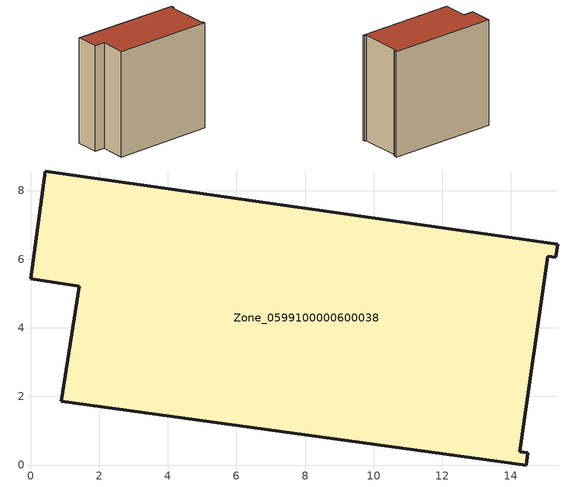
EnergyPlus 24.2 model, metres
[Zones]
Zone_0599100000600038
 floor ground (C_G): 1.41,5.21 0,5.43 0.42,8.57 15.37,6.44 15.31,6.05 15.07,6.08 14.26,0.39 14.49,0.36 14.44,0 0.9,1.86 z0
 wall outside (C_F): 14.26,0.39 15.07,6.08 15.31,6.05 15.37,6.44 0.42,8.57 0,5.43 1.41,5.21 0.9,1.86 14.44,0 14.49,0.36 14.26,0.39 z0:14.51
 roof outside (C_R): 15.37,6.44 0.42,8.57 0,5.43 1.41,5.21 0.9,1.86 14.44,0 14.49,0.36 14.26,0.39 15.07,6.08 15.31,6.05 z14.51
[BUILDING]
Pand.0599100000600038: North Axis=0; Terrain=City; Loads Convergence Tolerance Value=0.04; Temperature Convergence Tolerance Value=0.4; Solar Distribution=FullExterior; Maximum Number of Warmup Days=25; Minimum Number of Warmup Days=1
[Site:Location]
Rotterdam.The.Hague.AP_ZH_NLD Design_Conditions: Latitude=51.96; Longitude=4.45; Time Zone=1; Elevation=-4.5
[SITE:GROUNDTEMPERATURE:BUILDINGSURFACE]
18, 18, 18, 18, 18, 18, 18, 18, 18, 18, 18, 18
[MATERIAL] Thermal Absorptance=0.9; Solar Absorptance=0.7; Visible Absorptance=0.7
Name | Roughness | Thickness | Conductivity | Density | Specific Heat
G.TI.1946 | MediumSmooth | 0.15 | 1 | 540 | 1210
F.TI.1946 | Rough | 0.3 | 0.857143 | 1920 | 840
R.TI.1946 | MediumRough | 0.2 | 0.1 | 1500 | 1000
[CONSTRUCTION]
C_G: G.TI.1946
C_F: F.TI.1946
C_R: R.TI.1946
[ZONE]
Zone_0599100000600038: Type=1; Multiplier=1; Ceiling Height=Autocalculate; Volume=Autocalculate; Floor Area=autocalculate; Part of Total Floor Area=Yes
[ZONEINFILTRATION:DESIGNFLOWRATE]
Infil_Zone_0599100000600038: Zone or ZoneList or Space or SpaceList=Zone_0599100000600038; Schedule=AlwaysOn; Design Flow Rate Calculation Method=Flow/Area; Flow Rate per Floor Area=0.003; Constant Term Coefficient=1; Temperature Term Coefficient=0; Velocity Term Coefficient=0; Velocity Squared Term Coefficient=0
[HVACTEMPLATE:ZONE:IDEALLOADSAIRSYSTEM]
Zone_0599100000600038: Maximum Heating Supply Air Temperature=50; Minimum Cooling Supply Air Temperature=13; Maximum Heating Supply Air Humidity Ratio=0.0156; Minimum Cooling Supply Air Humidity Ratio=0.0077; Heating Limit=NoLimit; Cooling Limit=NoLimit; Dehumidification Control Type=ConstantSensibleHeatRatio; Cooling Sensible Heat Ratio=0.7; Dehumidification Setpoint=60; Humidification Control Type=None; Humidification Setpoint=30; Outdoor Air Method=None; Outdoor Air Flow Rate per Person=0.00944; Outdoor Air Flow Rate per Zone Floor Area=0; Outdoor Air Flow Rate per Zone=0; Demand Controlled Ventilation Type=None; Outdoor Air Economizer Type=NoEconomizer; Heat Recovery Type=None; Sensible Heat Recovery Effectiveness=0.7; Latent Heat Recovery Effectiveness=0.65
[ZONECONTROL:THERMOSTAT]
ThermostatControl_Zone_0599100000600038: Zone or ZoneList=Zone_0599100000600038; Control Type Schedule=DualSetpointControlType; Control 1=Thermostat_Zone_0599100000600038; Temperature Difference Between Cutout And Setpoint=0
[THERMOSTATSETPOINT:DUALSETPOINT]
Thermostat_Zone_0599100000600038: Heating Setpoint Temperature Schedule=HeatingSetpoint_Zone_0599100000600038; Cooling Setpoint Temperature Schedule=CoolingSetpoint_Zone_0599100000600038
[SCHEDULE:COMPACT]
HeatingSetpoint_Zone_0599100000600038: Through: 12/31, For: AllDays, Until: 24:00, 21
CoolingSetpoint_Zone_0599100000600038: Through: 12/31, For: AllDays, Until: 24:00, 24
DualSetpointControlType: Through: 12/31, For: AllDays, Until: 24:00, 4
AlwaysOn: Through: 12/31, For: AllDays, Until: 24:00, 1
